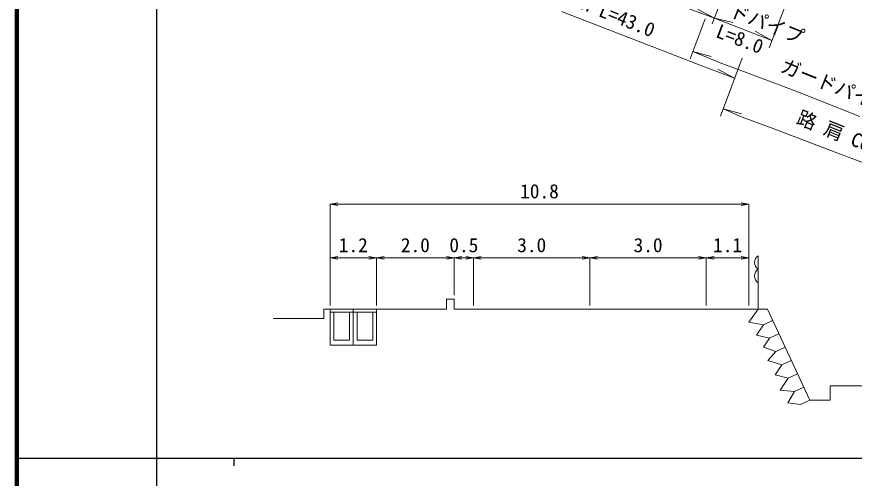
# Model space of a CAD drawing. Units: millimetres at full size, sheet at 1:1000, with parts at other scales. Extents: x 40000 to 680000, y 20000 to 380000.
# Drawn here: x 40000 to 147966, y 202409 to 261902 of the extents above; entities that cross this region are included whole.
import ezdxf
from ezdxf.enums import TextEntityAlignment as Align

# ---------------------------------------------------------------- set-up
doc = ezdxf.new("R2010")
doc.units = ezdxf.units.MM
doc.header["$LTSCALE"] = 1000
for name, color, linetype, lineweight in [('M-BGD', 7, 'Continuous', 13), ('M-STR-HTXT', 7, 'Continuous', 13), ('M-TTL', 2, 'Continuous', 140), ('M-TTL-BAND', 7, 'Continuous', 25)]:
    doc.layers.add(name, color=color, linetype=linetype, lineweight=lineweight)
doc.styles.add('ＭＳ ゴシック', font='')
doc.styles.get('ＭＳ ゴシック').set_extended_font_data('MS Gothic')

# ---------------------------------------------------------------- blocks, each defined once
blk = doc.blocks.new('open_arrow')
at = {"color": 0, "linetype": 'Continuous', "lineweight": -2}
blk.add_lwpolyline([(7.5, 1.25), (0, 0), (7.5, -1.25)], dxfattribs=at)

msp = doc.modelspace()

# ---------------------------------------------------------------- linework, layer by layer
at = {"layer": 'M-BGD'}
for p, q in [((135563, 224200), (135563, 231101)), ((96388, 225512), (95388, 225512)), ((95388, 224200), (95388, 225512)), ((96388, 224200), (96388, 225512)), ((80388, 224200), (80388, 219575)), ((80388, 223825), (86388, 223825)), ((80888, 223825), (80888, 220200)), ((82888, 223825), (82888, 220200)), ((83388, 224200), (83388, 219575)), ((83888, 223825), (83888, 220200)), ((85888, 223825), (85888, 220200)), ((86388, 224200), (86388, 219575)), ((137444, 222743), (136272, 222196)), ((138245, 221025), (137042, 220463)), ((80388, 219575), (86388, 219575)), ((80888, 220200), (82888, 220200)), ((83888, 220200), (85888, 220200)), ((139046, 219306), (137843, 218745)), ((139847, 217588), (138644, 217027)), ((140649, 215870), (139445, 215309)), ((141450, 214151), (140247, 213590)), ((142240, 212457), (141037, 211896))]:
    msp.add_line(p, q, dxfattribs=at)
for points in [[(80388, 224200), (79585, 224200), (79585, 223009), (73069, 223009)], [(80388, 224200), (86388, 224200), (95388, 224200)], [(96388, 224200), (98888, 224200), (113888, 224200), (128888, 224200), (134388, 224200), (136764, 224200), (142240, 212457), (144842, 212457), (144842, 214302), (150033, 214302)], [(136272, 222196), (134392, 222528), (135563, 224200)], [(136272, 222196), (135351, 220839), (137042, 220463)], [(137042, 220463), (136270, 219326), (137843, 218745), (136819, 217574), (138644, 217027), (137790, 215746), (139445, 215309), (138407, 213759), (140247, 213590), (139397, 212146), (141037, 211896)]]:
    msp.add_lwpolyline(points, dxfattribs=at)
for centre in [(136162, 230226), (136162, 228476)]:
    msp.add_arc(centre, 1060, 124.39825, 235.60175, dxfattribs=at)
at = {"layer": 'M-STR-HTXT'}
for p, q in [((138058, 283078), (129663, 260991)), ((140947, 268181), (137000, 257914)), ((121810, 264739), (129935, 261701)), ((110228, 262596), (115341, 260582)), ((129935, 261701), (127777, 262873)), ((128763, 261615), (126797, 256479)), ((129935, 261701), (132326, 261148)), ((129935, 261701), (137359, 258847)), ((115341, 260582), (124113, 257191)), ((137359, 258847), (135212, 260038)), ((124113, 257191), (127774, 255775)), ((127154, 257412), (129530, 256795)), ((127154, 257412), (130659, 255956)), ((130659, 255956), (133943, 254743)), ((133511, 256582), (130718, 249085)), ((127774, 255775), (132548, 253997)), ((132548, 253997), (130389, 255166)), ((133943, 254743), (136551, 253760)), ((136551, 253760), (140218, 252380)), ((140218, 252380), (143506, 251086)), ((143506, 251086), (148677, 249057)), ((131067, 250022), (133434, 249369)), ((131067, 250022), (133522, 248958)), ((133522, 248958), (137378, 247536)), ((137378, 247536), (141559, 245943)), ((141559, 245943), (145849, 244309)), ((145849, 244309), (150572, 242509)), ((80388, 224700), (80388, 237756)), ((134388, 237755), (80388, 237755)), ((134388, 224700), (134388, 237756)), ((80388, 230810), (86388, 230810)), ((86388, 224700), (86388, 230811)), ((86388, 230810), (96388, 230810)), ((96388, 226012), (96388, 230811)), ((96388, 230810), (98888, 230810)), ((98888, 224700), (98888, 230811)), ((98888, 230810), (113888, 230810)), ((113888, 224700), (113888, 230811)), ((113888, 230810), (128888, 230810)), ((128888, 224700), (128888, 230811)), ((128888, 230810), (134388, 230810))]:
    msp.add_line(p, q, dxfattribs=at)
at = {"layer": 'M-TTL'}
msp.add_line((40000, 380000), (40000, 20000), dxfattribs=at)
at = {"layer": 'M-TTL-BAND'}
for p, q in [((58000, 370000), (58000, 20000)), ((40000, 205000), (579000, 205000)), ((68000, 205000), (68000, 204000))]:
    msp.add_line(p, q, dxfattribs=at)

# ---------------------------------------------------------------- block references
at = {"layer": 'M-STR-HTXT', "xscale": 133, "yscale": 133}
for p in [(80388, 237755), (80388, 230810), (86388, 230810), (96388, 230810), (98888, 230810), (113888, 230810), (128888, 230810)]:
    msp.add_blockref('open_arrow', p, dxfattribs=at)
at = {"layer": 'M-STR-HTXT', "xscale": 133, "yscale": 133, "rotation": 180}
for p in [(134388, 237755), (86388, 230810), (96388, 230810), (98888, 230810), (113888, 230810), (128888, 230810), (134388, 230810)]:
    msp.add_blockref('open_arrow', p, dxfattribs=at)

# ---------------------------------------------------------------- texts
at = {"layer": 'M-STR-HTXT', "style": 'ＭＳ ゴシック'}
for s, rotation, p in [('路肩Con L=43.0', 338.158, (113500, 261969)), ('ガードパイプ', 338.252, (133860, 260579)), ('L=8.0', 339.004, (132704, 257688)), ('ガードパイプ L=53.5', 338.158, (149117, 249945)), ('路 肩 Con L=48.0', 338.158, (149440, 243976))]:
    msp.add_text(s, height=1833, rotation=rotation, dxfattribs=at).set_placement(p, align=Align.BOTTOM_CENTER)
for s, p in [('10.8', (107388, 237943)), ('1.2', (83388, 230997)), ('2.0', (91388, 230997)), ('0.5', (97638, 230997)), ('3.0', (106388, 230997)), ('3.0', (121388, 230997)), ('1.1', (131638, 230997))]:
    msp.add_text(s, height=1833, dxfattribs=at).set_placement(p, align=Align.BOTTOM_CENTER)

doc.saveas('drawing.dxf')
